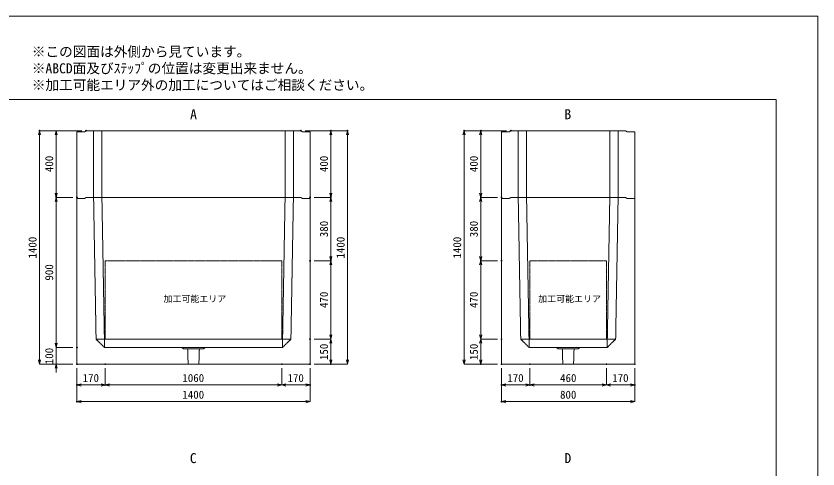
# Model space of a CAD drawing. Units: millimetres, scale not verified. Extents: x -3712 to 3712, y -2625 to 2625.
# Drawn here: x -1103 to 3712, y -91 to 2625 of the extents above; entities that cross this region are included whole.
import ezdxf
from ezdxf.enums import TextEntityAlignment as Align

# ---------------------------------------------------------------- set-up
doc = ezdxf.new("R2010")
doc.units = ezdxf.units.MM
doc.header["$LTSCALE"] = 10
doc.header["$PDMODE"] = 32
doc.header["$PDSIZE"] = 5
doc.linetypes.add('LONG_DASHED1', pattern=[7, 6, -1])
doc.linetypes.add('LONG_DOUBLE_CHAIN', pattern=[21.8, 18, -1, 0.6, -0.6, 0.6, -1])
for name, color, linetype, lineweight in [('0-0_D-TTL', 7, 'Continuous', 9), ('0-1_Defpoints', 7, 'Continuous', 9), ('0-3_D-TTL-TXT', 7, 'Continuous', 9), ('0-4_D-STR-TXT', 7, 'Continuous', 9), ('0-5_D-STR-DIM', 3, 'Continuous', 9), ('0-6_0', 7, 'Continuous', 9), ('0-7_D-STR-STR5', 1, 'LONG_DOUBLE_CHAIN', 9), ('0-8_D-STR', 7, 'Continuous', 9)]:
    doc.layers.add(name, color=color, linetype=linetype, lineweight=lineweight)
doc.styles.add('ＭＳ ゴシック', font='')
doc.styles.get('ＭＳ ゴシック').set_extended_font_data('MS Gothic')

# ---------------------------------------------------------------- blocks, each defined once
blk = doc.blocks.new('A$C4DE05FD1')
at = {"layer": '0-0_D-TTL', "color": 134}
for p, q in [((2000, 38000), (57400, 38000)), ((57400, 38000), (57400, 2000))]:
    blk.add_line(p, q, dxfattribs=at)
at = {"layer": '0-1_Defpoints', "color": 134}
for p, q in [((0, 42000), (59400, 42000)), ((59400, 42000), (59400, 0))]:
    blk.add_line(p, q, dxfattribs=at)
at = {"layer": '0-3_D-TTL-TXT', "style": 'ＭＳ ゴシック'}
for s, p in [('※この図面は外側から見ています。', (21630.46, 39907.83)), ('※ABCD面及びｽﾃｯﾌﾟの位置は変更出来ません。', (21630.46, 39107.83)), ('※加工可能エリア外の加工についてはご相談ください。', (21630.46, 38307.83))]:
    blk.add_text(s, height=481.1, dxfattribs=at).set_placement(p, align=Align.BOTTOM_LEFT)
blk = doc.blocks.new('_Open30')
at = {"layer": '0-6_0'}
blk.add_line((0, 0), (-10, 0), dxfattribs=at)
blk.add_lwpolyline([(-10, 2.679), (0, 0), (-10, -2.679)], dxfattribs=at)
blk = doc.blocks.new('A$C31CA379A')
at = {"layer": '0-4_D-STR-TXT', "style": 'ＭＳ ゴシック'}
for s, p in [('A', (-162.94, -1095.26)), ('B', (17819.31, -1095.26)), ('C', (-175.69, -17595.27)), ('D', (17819.31, -17595.27))]:
    blk.add_text(s, height=481.1, dxfattribs=at).set_placement(p, align=Align.BOTTOM_LEFT)
blk = doc.blocks.new('A$C3DAA399E')
at = {"layer": '0-7_D-STR-STR5'}
for p, q in [((5300, -3800), (5300, -8500)), ((5300, -8500), (-5300, -8500))]:
    blk.add_line(p, q, dxfattribs=at)
blk.add_lwpolyline([(5300, -3800), (-5300, -3800), (-5300, -8500)], dxfattribs=at)
at = {"layer": '0-8_D-STR'}
for p, q in [((-6550, -60), (-6450, 0)), ((-7000, -60), (-7000, -10000)), ((-7000, -60), (-6550, -60)), ((7000, -60), (6550, -60)), ((7000, -60), (7000, -10000)), ((7000, -10000), (-7000, -10000))]:
    blk.add_line(p, q, dxfattribs=at)
at = {"layer": '0-8_D-STR', "linetype": 'LONG_DASHED1'}
for p, q in [((-6000, 0), (-5850, -8500)), ((-5500, 0), (-5350, -8500)), ((5500, 0), (5350, -8500)), ((6000, 0), (5850, -8500)), ((-5350, -9000), (-5850, -8500)), ((5850, -8500), (-5850, -8500)), ((-5350, -9000), (-5350, -8500)), ((5350, -9000), (5850, -8500)), ((5350, -9000), (5350, -8500)), ((5350, -9000), (-5350, -9000)), ((-600, -9090), (-700, -9000)), ((600, -9090), (-600, -9090)), ((-323.4, -10000), (-352.5, -9090)), ((323.4, -10000), (352.5, -9090)), ((600, -9090), (700, -9000))]:
    blk.add_line(p, q, dxfattribs=at)
at = {"layer": '0-8_D-STR'}
blk.add_lwpolyline([(6550, -60), (6450, 0), (-6450, 0)], dxfattribs=at)
blk = doc.blocks.new('A$C075B1BF8')
at = {"layer": '0-7_D-STR-STR5'}
for p, q in [((2300, -3800), (2300, -8500)), ((2300, -8500), (-2300, -8500))]:
    blk.add_line(p, q, dxfattribs=at)
blk.add_lwpolyline([(2300, -3800), (-2300, -3800), (-2300, -8500)], dxfattribs=at)
at = {"layer": '0-8_D-STR'}
for p, q in [((-3550, -60), (-3450, 0)), ((-4000, -60), (-4000, -10000)), ((-4000, -60), (-3550, -60)), ((4000, -60), (3550, -60)), ((4000, -60), (4000, -10000)), ((4000, -10000), (-4000, -10000))]:
    blk.add_line(p, q, dxfattribs=at)
at = {"layer": '0-8_D-STR', "linetype": 'LONG_DASHED1'}
for p, q in [((-3000, 0), (-2850, -8500)), ((-2500, 0), (-2350, -8500)), ((2500, 0), (2350, -8500)), ((3000, 0), (2850, -8500)), ((-2350, -9000), (-2850, -8500)), ((2850, -8500), (-2850, -8500)), ((-2350, -9000), (-2350.2, -8491.2)), ((2350, -9000), (2350.2, -8491.2)), ((2350, -9000), (2850, -8500)), ((2350, -9000), (-2350, -9000)), ((-600, -9090), (-700, -9000)), ((600, -9090), (-600, -9090)), ((-323.4, -10000), (-352.5, -9090)), ((323.4, -10000), (352.5, -9090)), ((600, -9090), (700, -9000))]:
    blk.add_line(p, q, dxfattribs=at)
at = {"layer": '0-8_D-STR'}
blk.add_lwpolyline([(3550, -60), (3450, 0), (-3450, 0)], dxfattribs=at)
blk = doc.blocks.new('A$C080D5A49')
at = {"layer": '0-8_D-STR'}
for p, q in [((-6550, -60), (-6450, 0)), ((-7000, -60), (-7000, -4060)), ((-7000, -60), (-6550, -60)), ((7000, -60), (6550, -60)), ((7000, -60), (7000, -4060)), ((-7000, -4060), (-6550, -4060)), ((-6550, -4060), (-6450, -4000)), ((7000, -4060), (6550, -4060))]:
    blk.add_line(p, q, dxfattribs=at)
at = {"layer": '0-8_D-STR', "linetype": 'LONG_DASHED1'}
for p, q in [((-6000, 0), (-6000, -4000)), ((-5500, 0), (-5500, -4000)), ((5500, 0), (5500, -4000)), ((6000, 0), (6000, -4000))]:
    blk.add_line(p, q, dxfattribs=at)
at = {"layer": '0-8_D-STR'}
for points in [[(6550, -60), (6450, 0), (-6450, 0)], [(6550, -4060), (6450, -4000), (-6450, -4000)]]:
    blk.add_lwpolyline(points, dxfattribs=at)
blk = doc.blocks.new('A$C70961BA7')
at = {"layer": '0-8_D-STR'}
for p, q in [((-3550, -60), (-3450, 0)), ((-4000, -60), (-4000, -4060)), ((-4000, -60), (-3550, -60)), ((4000, -60), (3550, -60)), ((4000, -60), (4000, -4060)), ((-4000, -4060), (-3550, -4060)), ((-3550, -4060), (-3450, -4000)), ((4000, -4060), (3550, -4060))]:
    blk.add_line(p, q, dxfattribs=at)
at = {"layer": '0-8_D-STR', "linetype": 'LONG_DASHED1'}
for p, q in [((-3000, 0), (-3000, -4000)), ((-2500, 0), (-2500, -4000)), ((2500, 0), (2500, -4000)), ((3000, 0), (3000, -4000))]:
    blk.add_line(p, q, dxfattribs=at)
at = {"layer": '0-8_D-STR'}
for points in [[(3550, -60), (3450, 0), (-3450, 0)], [(3550, -4060), (3450, -4000), (-3450, -4000)]]:
    blk.add_lwpolyline(points, dxfattribs=at)

msp = doc.modelspace()

# ---------------------------------------------------------------- linework, layer by layer
at = {"layer": '0-1_Defpoints'}
for p in [(-962.5, 1937.5), (-682.5, 1937.5), (-682.5, 1937.5), (607.5, 1937.5), (607.5, 1937.5), (787.5, 1937.5), (887.5, 1937.5), (1587.5, 1937.5), (1687.5, 1937.5), (1867.5, 1937.5), (1867.5, 1937.5), (-862.5, 1537.5), (-737.5, 1537.5), (-737.5, 1537.5), (662.5, 1537.5), (787.5, 1537.5), (1687.5, 1537.5), (1812.5, 1537.5), (662.5, 1157.5), (787.5, 1157.5), (1687.5, 1157.5), (1812.5, 1157.5), (662.5, 687.5), (1812.5, 687.5), (-737.5, 637.5), (-862.5, 537.5), (-737.5, 537.5), (-737.5, 537.5), (-567.5, 537.5), (492.5, 537.5), (662.5, 537.5), (662.5, 537.5), (787.5, 537.5), (1687.5, 537.5), (1812.5, 537.5), (1812.5, 537.5), (1812.5, 537.5), (1982.5, 537.5), (2442.5, 537.5), (2612.5, 537.5), (2612.5, 537.5), (-737.5, 412.5), (-567.5, 412.5), (662.5, 412.5), (1812.5, 412.5), (1982.5, 412.5), (2612.5, 412.5), (-737.5, 312.5), (1812.5, 312.5)]:
    msp.add_point(p, dxfattribs=at)
at = {"layer": '0-5_D-STR-DIM'}
for p, q in [((-707.5, 1937.5), (-962.5, 1937.5)), ((-707.5, 1937.5), (-862.5, 1937.5)), ((632.5, 1937.5), (787.5, 1937.5)), ((632.5, 1937.5), (887.5, 1937.5)), ((1842.5, 1937.5), (1587.5, 1937.5)), ((1842.5, 1937.5), (1687.5, 1937.5)), ((-962.5, 562.5), (-962.5, 1912.5)), ((-862.5, 1912.5), (-862.5, 1562.5)), ((787.5, 1562.5), (787.5, 1912.5)), ((887.5, 562.5), (887.5, 1912.5)), ((1587.5, 562.5), (1587.5, 1912.5)), ((1687.5, 1562.5), (1687.5, 1912.5)), ((-762.5, 1537.5), (-862.5, 1537.5)), ((-762.5, 1537.5), (-862.5, 1537.5)), ((-862.5, 662.5), (-862.5, 1512.5)), ((687.5, 1537.5), (787.5, 1537.5)), ((687.5, 1537.5), (787.5, 1537.5)), ((787.5, 1182.5), (787.5, 1512.5)), ((1787.5, 1537.5), (1687.5, 1537.5)), ((1787.5, 1537.5), (1687.5, 1537.5)), ((1687.5, 1182.5), (1687.5, 1512.5)), ((687.5, 1157.5), (787.5, 1157.5)), ((687.5, 1157.5), (787.5, 1157.5)), ((1787.5, 1157.5), (1687.5, 1157.5)), ((1787.5, 1157.5), (1687.5, 1157.5)), ((787.5, 712.5), (787.5, 1132.5)), ((1687.5, 712.5), (1687.5, 1132.5)), ((-862.5, 662.5), (-862.5, 687.5)), ((687.5, 687.5), (787.5, 687.5)), ((687.5, 687.5), (787.5, 687.5)), ((1787.5, 687.5), (1687.5, 687.5)), ((1787.5, 687.5), (1687.5, 687.5)), ((-762.5, 637.5), (-862.5, 637.5)), ((-762.5, 637.5), (-862.5, 637.5)), ((-862.5, 637.5), (-862.5, 537.5)), ((787.5, 662.5), (787.5, 562.5)), ((1687.5, 662.5), (1687.5, 562.5)), ((-762.5, 537.5), (-962.5, 537.5)), ((-762.5, 537.5), (-862.5, 537.5)), ((687.5, 537.5), (787.5, 537.5)), ((687.5, 537.5), (887.5, 537.5)), ((1787.5, 537.5), (1587.5, 537.5)), ((1787.5, 537.5), (1687.5, 537.5)), ((-862.5, 512.5), (-862.5, 487.5)), ((-737.5, 512.5), (-737.5, 412.5)), ((-737.5, 512.5), (-737.5, 312.5)), ((-567.5, 512.5), (-567.5, 412.5)), ((-567.5, 512.5), (-567.5, 412.5)), ((492.5, 512.5), (492.5, 412.5)), ((492.5, 512.5), (492.5, 412.5)), ((662.5, 512.5), (662.5, 412.5)), ((662.5, 512.5), (662.5, 312.5)), ((1812.5, 512.5), (1812.5, 412.5)), ((1812.5, 512.5), (1812.5, 312.5)), ((1982.5, 512.5), (1982.5, 412.5)), ((1982.5, 512.5), (1982.5, 412.5)), ((2442.5, 512.5), (2442.5, 412.5)), ((2442.5, 512.5), (2442.5, 412.5)), ((2612.5, 512.5), (2612.5, 412.5)), ((2612.5, 512.5), (2612.5, 312.5)), ((-592.5, 412.5), (-712.5, 412.5)), ((467.5, 412.5), (-542.5, 412.5)), ((517.5, 412.5), (637.5, 412.5)), ((1957.5, 412.5), (1837.5, 412.5)), ((2417.5, 412.5), (2007.5, 412.5)), ((2467.5, 412.5), (2587.5, 412.5)), ((637.5, 312.5), (-712.5, 312.5)), ((2587.5, 312.5), (1837.5, 312.5))]:
    msp.add_line(p, q, dxfattribs=at)

# ---------------------------------------------------------------- block references
at = {"layer": '0-0_D-TTL', "xscale": 0.125, "yscale": 0.125}
msp.add_blockref('A$C4DE05FD1', (-3712.5, -2625), dxfattribs=at)
at = {"layer": '0-4_D-STR-TXT', "xscale": 0.125, "yscale": 0.125}
msp.add_blockref('A$C31CA379A', (-37.5, 2125), dxfattribs=at)
at = {"layer": '0-5_D-STR-DIM', "xscale": 2.5, "yscale": 2.5}
for p, rotation in [((-962.5, 1937.5), 90), ((-862.5, 1937.5), 90), ((787.5, 1937.5), 90), ((887.5, 1937.5), 90), ((1587.5, 1937.5), 90), ((1687.5, 1937.5), 90), ((-862.5, 1537.5), 270), ((787.5, 1537.5), 270), ((1687.5, 1537.5), 270), ((-862.5, 1537.5), 90), ((787.5, 1537.5), 90), ((1687.5, 1537.5), 90), ((787.5, 1157.5), 270), ((787.5, 1157.5), 90), ((1687.5, 1157.5), 270), ((1687.5, 1157.5), 90), ((787.5, 687.5), 270), ((787.5, 687.5), 90), ((1687.5, 687.5), 270), ((1687.5, 687.5), 90), ((-862.5, 637.5), 270), ((-862.5, 637.5), 270), ((-962.5, 537.5), 270), ((-862.5, 537.5), 90), ((787.5, 537.5), 270), ((887.5, 537.5), 270), ((1587.5, 537.5), 270), ((1687.5, 537.5), 270), ((-737.5, 412.5), 180), ((-567.5, 412.5), 180), ((492.5, 412.5), 180), ((1812.5, 412.5), 180), ((1982.5, 412.5), 180), ((2442.5, 412.5), 180), ((-737.5, 312.5), 180), ((1812.5, 312.5), 180)]:
    msp.add_blockref('_Open30', p, dxfattribs=dict(at, rotation=rotation))
for p in [(-567.5, 412.5), (492.5, 412.5), (662.5, 412.5), (1982.5, 412.5), (2442.5, 412.5), (2612.5, 412.5), (662.5, 312.5), (2612.5, 312.5)]:
    msp.add_blockref('_Open30', p, dxfattribs=at)
at = {"layer": '0-8_D-STR', "xscale": 0.1, "yscale": 0.1}
for name, p in [('A$C080D5A49', (-37.5, 1937.5)), ('A$C70961BA7', (2212.5, 1937.5)), ('A$C3DAA399E', (-37.5, 1537.5)), ('A$C075B1BF8', (2212.5, 1537.5))]:
    msp.add_blockref(name, p, dxfattribs=at)

# ---------------------------------------------------------------- texts
at = {"layer": '0-5_D-STR-DIM', "style": 'ＭＳ ゴシック'}
for s, p in [('400', (-865.75, 1689)), ('400', (784.25, 1689)), ('400', (1684.25, 1689)), ('380', (784.25, 1298.63)), ('380', (1684.25, 1298.63)), ('1400', (-965.75, 1170.6)), ('1400', (884.25, 1170.6)), ('1400', (1584.25, 1170.6)), ('900', (-865.75, 1038.38)), ('470', (784.25, 874)), ('470', (1684.25, 874)), ('100', (-865.75, 536.85)), ('150', (784.25, 561.85)), ('150', (1684.25, 561.85))]:
    msp.add_text(s, height=48.09, rotation=90, dxfattribs=at).set_placement(p, align=Align.BOTTOM_LEFT)
for s, p in [('170', (-703.15, 415.75)), ('1060', (-104.4, 415.75)), ('170', (526.85, 415.75)), ('170', (1846.85, 415.75)), ('460', (2164, 415.75)), ('170', (2476.85, 415.75)), ('1400', (-104.4, 315.75)), ('800', (2163.62, 315.75))]:
    msp.add_text(s, height=48.09, dxfattribs=at).set_placement(p, align=Align.BOTTOM_LEFT)
at = {"layer": '0-7_D-STR-STR5', "style": 'ＭＳ ゴシック'}
for p in [(-217.8, 898.15), (2032.2, 898.15)]:
    msp.add_text('加工可能エリア', height=38.49, dxfattribs=at).set_placement(p, align=Align.BOTTOM_LEFT)

doc.saveas('drawing.dxf')
